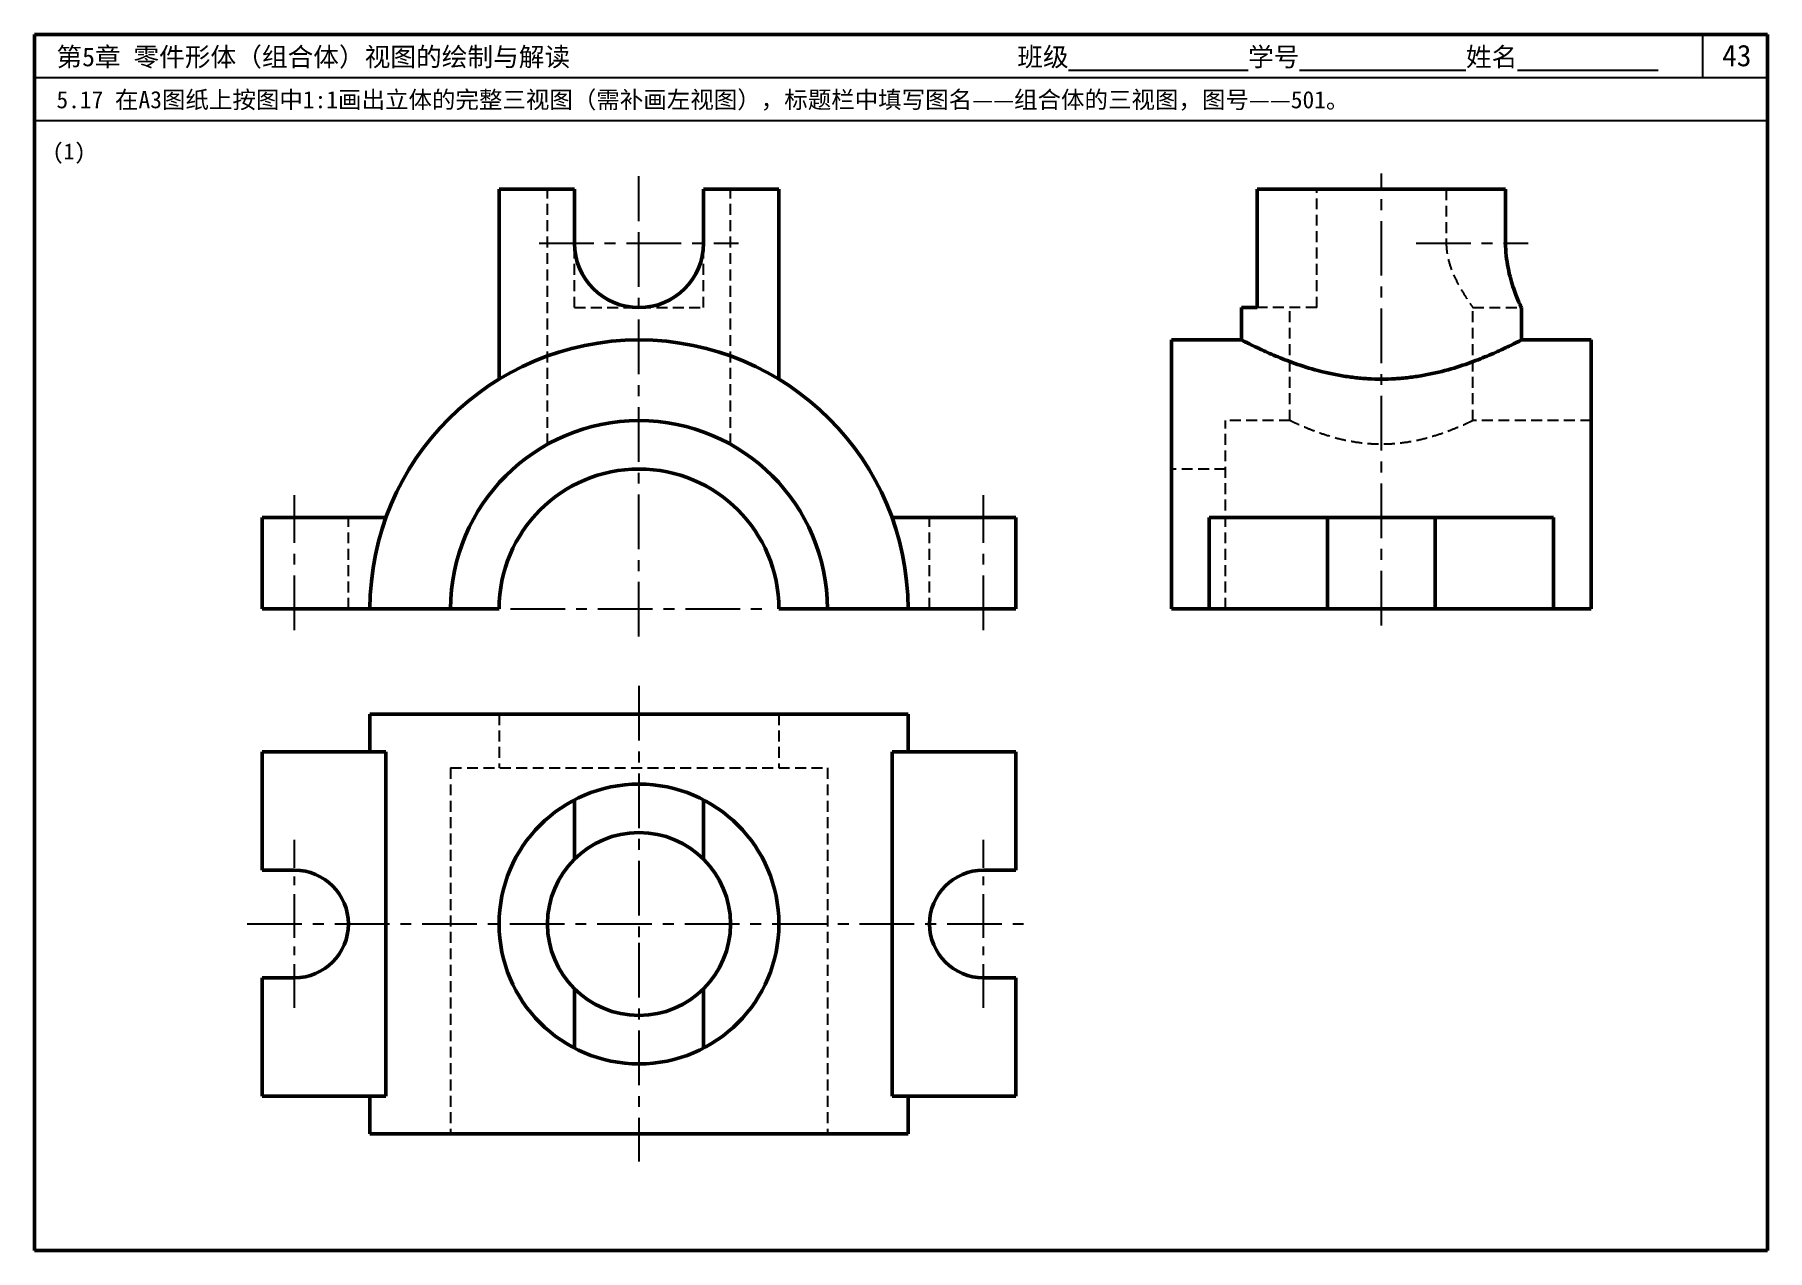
# Model space of a CAD drawing. Header units: millimetres. Extents: x 0 to 322, y 0 to 226.
import ezdxf

# ---------------------------------------------------------------- set-up
doc = ezdxf.new("R2010")
doc.units = ezdxf.units.MM
doc.header["$LTSCALE"] = 0.32
doc.linetypes.add('CENTER', pattern=[50.8, 31.75, -6.35, 6.35, -6.35])
doc.linetypes.add('HIDDEN', pattern=[9.525, 6.35, -3.175])
for name, color, linetype in [('点画线层', 7, 'CENTER'), ('答案', 1, 'Continuous'), ('虚线层', 7, 'HIDDEN')]:
    doc.layers.add(name, color=color, linetype=linetype)
doc.layers.add('粗实线层', color=7, linetype='Continuous', lineweight=50)
doc.styles.add('宋体', font='SimSun.ttf', dxfattribs={"height": 3.5})

msp = doc.modelspace()

# ---------------------------------------------------------------- linework, layer by layer
at = {"lineweight": 50}
for p, q in [((322, 226), (0, 226)), ((0, 226), (0, 0)), ((322, 0), (322, 226)), ((0, 0), (322, 0))]:
    msp.add_line(p, q, dxfattribs=at)
for p, q in [((310, 218), (310, 226)), ((322, 218), (0, 218)), ((322, 210), (0, 210))]:
    msp.add_line(p, q)
at = {"layer": '点画线层'}
for p, q in [((112.31, 191.35), (112.31, 199.72)), ((112.31, 114.09), (112.31, 191.35)), ((93.73, 187.25), (130.8, 187.25)), ((48.31, 115.29), (48.31, 140.38)), ((176.31, 115.29), (176.31, 140.38)), ((88.42, 119.25), (136.19, 119.25)), ((112.31, 104.93), (112.31, 57.14)), ((39.52, 60.67), (184.21, 60.67)), ((112.31, 57.14), (112.31, 16.52))]:
    msp.add_line(p, q, dxfattribs=at)
at = {"layer": '点画线层', "ltscale": 0.8}
for p, q in [((48.31, 45.1), (48.31, 76.29)), ((176.31, 45.1), (176.31, 76.29))]:
    msp.add_line(p, q, dxfattribs=at)
at = {"layer": '答案', "linetype": 'CENTER'}
for p, q in [((250.29, 116.17), (250.29, 200.19)), ((256.71, 187.25), (277.58, 187.25))]:
    msp.add_line(p, q, dxfattribs=at)
at = {"layer": '答案', "lineweight": 50}
for p, q in [((273.35, 197.25), (227.22, 197.25)), ((227.22, 197.25), (227.22, 175.25)), ((273.35, 187.25), (273.35, 197.25)), ((227.22, 175.25), (224.29, 175.25)), ((224.29, 169.25), (224.29, 175.25)), ((276.29, 169.25), (276.29, 175.25)), ((211.29, 119.25), (211.29, 169.25)), ((224.29, 169.25), (211.29, 169.25)), ((289.29, 169.25), (276.29, 169.25)), ((289.29, 119.25), (289.29, 169.25)), ((240.29, 136.25), (218.29, 136.25)), ((218.29, 119.25), (218.29, 136.25)), ((240.29, 119.25), (240.29, 136.25)), ((260.29, 136.25), (240.29, 136.25)), ((260.29, 119.25), (260.29, 136.25)), ((282.29, 136.25), (260.29, 136.25)), ((282.29, 119.25), (282.29, 136.25)), ((211.29, 119.25), (218.29, 119.25)), ((218.29, 119.25), (240.29, 119.25)), ((240.29, 119.25), (260.29, 119.25)), ((260.29, 119.25), (282.29, 119.25)), ((282.29, 119.25), (289.29, 119.25))]:
    msp.add_line(p, q, dxfattribs=at)
at = {"layer": '答案', "linetype": 'HIDDEN'}
for p, q in [((238.25, 175.25), (238.25, 197.25)), ((262.33, 197.25), (262.33, 187.25)), ((238.25, 175.25), (227.22, 175.25)), ((233.29, 154.25), (233.29, 175.25)), ((267.29, 154.25), (267.29, 175.25)), ((267.29, 175.25), (276.29, 175.25)), ((221.29, 119.25), (221.29, 154.25)), ((233.29, 154.25), (221.29, 154.25)), ((289.29, 154.25), (267.29, 154.25)), ((221.29, 145.25), (211.29, 145.25))]:
    msp.add_line(p, q, dxfattribs=at)
for points, knots in [([(262.33, 187.25), (262.33, 186.85), (262.35, 186.45), (262.43, 185.65), (262.49, 185.25), (262.72, 184.07), (262.94, 183.3), (263.47, 181.84), (263.77, 181.15), (264.4, 179.87), (264.72, 179.28), (265.32, 178.25), (265.61, 177.76), (266.17, 176.89), (266.42, 176.51), (266.84, 175.88), (267.01, 175.64), (267.23, 175.32), (267.29, 175.25), (267.29, 175.25)], [-37.924689, -37.924689, -37.924689, -37.924689, -36.730623, -36.730623, -35.536557, -35.536557, -33.148424, -33.148424, -30.760292, -30.760292, -28.37216, -28.37216, -26.019706, -26.019706, -23.667252, -23.667252, -21.314798, -21.314798, -18.962344, -18.962344, -18.962344, -18.962344]), ([(267.29, 154.25), (267.29, 154.25), (267.26, 154.23), (267.15, 154.18), (267.07, 154.14), (266.74, 153.98), (266.41, 153.83), (265.54, 153.43), (265, 153.19), (263.75, 152.67), (263.05, 152.39), (261.56, 151.84), (260.72, 151.56), (258.88, 151.01), (257.89, 150.75), (255.8, 150.32), (254.71, 150.14), (253.05, 149.96), (252.49, 149.91), (251.38, 149.86), (250.83, 149.84), (249.74, 149.84), (249.19, 149.86), (248.08, 149.91), (247.53, 149.96), (245.87, 150.14), (244.78, 150.32), (242.69, 150.75), (241.69, 151.01), (239.86, 151.56), (239.01, 151.84), (237.52, 152.39), (236.82, 152.67), (235.58, 153.19), (235.04, 153.43), (234.17, 153.83), (233.83, 153.98), (233.5, 154.14), (233.42, 154.18), (233.31, 154.23), (233.29, 154.25), (233.29, 154.25)], [26.104834, 26.104834, 26.104834, 26.104834, 27.734435, 27.734435, 29.364035, 29.364035, 32.623237, 32.623237, 35.882438, 35.882438, 39.14164, 39.14164, 42.408647, 42.408647, 45.675654, 45.675654, 48.942661, 48.942661, 50.576164, 50.576164, 52.209668, 52.209668, 53.843171, 53.843171, 55.476675, 55.476675, 58.743681, 58.743681, 62.010688, 62.010688, 65.277695, 65.277695, 68.536897, 68.536897, 71.796098, 71.796098, 75.0553, 75.0553, 76.684901, 76.684901, 78.314501, 78.314501, 78.314501, 78.314501])]:
    msp.add_open_spline(points, degree=3, knots=knots, dxfattribs=at)
at = {"layer": '答案', "lineweight": 50}
for points, knots in [([(276.29, 175.25), (276.29, 175.25), (276.25, 175.32), (276.11, 175.63), (276.01, 175.87), (275.74, 176.48), (275.58, 176.86), (275.23, 177.74), (275.05, 178.24), (274.68, 179.29), (274.49, 179.88), (274.13, 181.18), (273.96, 181.89), (273.67, 183.36), (273.55, 184.13), (273.39, 185.69), (273.35, 186.48), (273.35, 187.25)], [18.389122, 18.389122, 18.389122, 18.389122, 20.685578, 20.685578, 22.982034, 22.982034, 25.27849, 25.27849, 27.574946, 27.574946, 29.87577, 29.87577, 32.176595, 32.176595, 34.47742, 34.47742, 36.778244, 36.778244, 36.778244, 36.778244]), ([(276.29, 169.25), (276.29, 169.25), (276.25, 169.23), (276.08, 169.14), (275.96, 169.07), (275.62, 168.9), (275.41, 168.79), (274.9, 168.54), (274.61, 168.39), (273.94, 168.06), (273.56, 167.88), (272.75, 167.5), (272.3, 167.29), (271.35, 166.86), (270.85, 166.64), (269.79, 166.19), (269.24, 165.97), (268.1, 165.52), (267.5, 165.29), (266.22, 164.83), (265.55, 164.59), (263.44, 163.91), (261.92, 163.48), (259.53, 162.94), (258.71, 162.77), (257.06, 162.48), (256.21, 162.36), (254.52, 162.16), (253.67, 162.08), (251.97, 161.98), (251.12, 161.95), (249.45, 161.95), (248.61, 161.98), (246.91, 162.08), (246.06, 162.16), (244.36, 162.36), (243.52, 162.48), (241.86, 162.77), (241.05, 162.94), (238.65, 163.48), (237.13, 163.91), (235.03, 164.59), (234.36, 164.83), (233.08, 165.29), (232.47, 165.52), (231.34, 165.97), (230.78, 166.19), (229.73, 166.64), (229.22, 166.86), (228.28, 167.29), (227.83, 167.5), (227.01, 167.88), (226.64, 168.06), (225.97, 168.39), (225.68, 168.54), (225.17, 168.79), (224.96, 168.9), (224.62, 169.07), (224.49, 169.14), (224.33, 169.23), (224.29, 169.25), (224.29, 169.25)], [40.05303, 40.05303, 40.05303, 40.05303, 42.552251, 42.552251, 45.051472, 45.051472, 47.550693, 47.550693, 50.049914, 50.049914, 52.549136, 52.549136, 55.048357, 55.048357, 57.547578, 57.547578, 60.046799, 60.046799, 62.554207, 62.554207, 65.061614, 65.061614, 70.076429, 70.076429, 72.583837, 72.583837, 75.091244, 75.091244, 77.598652, 77.598652, 80.10606, 80.10606, 82.613467, 82.613467, 85.120875, 85.120875, 87.628282, 87.628282, 90.13569, 90.13569, 95.150505, 95.150505, 97.657913, 97.657913, 100.16532, 100.16532, 102.664541, 102.664541, 105.163763, 105.163763, 107.662984, 107.662984, 110.162205, 110.162205, 112.661426, 112.661426, 115.160647, 115.160647, 117.659868, 117.659868, 120.159089, 120.159089, 120.159089, 120.159089])]:
    msp.add_open_spline(points, degree=3, knots=knots, dxfattribs=at)
at = {"layer": '粗实线层'}
for p, q in [((86.31, 197.25), (100.31, 197.25)), ((86.31, 161.95), (86.31, 197.25)), ((100.31, 187.25), (100.31, 197.25)), ((124.31, 187.25), (124.31, 197.25)), ((124.31, 197.25), (138.31, 197.25)), ((138.31, 161.95), (138.31, 197.25)), ((42.31, 119.25), (42.31, 136.25)), ((42.31, 136.25), (65.29, 136.25)), ((159.33, 136.25), (182.31, 136.25)), ((182.31, 119.25), (182.31, 136.25)), ((42.31, 119.25), (86.31, 119.25)), ((138.31, 119.25), (182.31, 119.25)), ((62.31, 99.67), (162.31, 99.67)), ((62.31, 92.67), (62.31, 99.67)), ((162.31, 92.67), (162.31, 99.67)), ((42.31, 92.67), (65.29, 92.67)), ((42.31, 70.67), (42.31, 92.67)), ((65.29, 92.67), (65.29, 28.67)), ((159.33, 92.67), (159.33, 28.67)), ((159.33, 92.67), (182.31, 92.67)), ((182.31, 70.67), (182.31, 92.67)), ((100.31, 72.72), (100.31, 83.74)), ((124.31, 72.72), (124.31, 83.74)), ((48.31, 70.67), (42.31, 70.67)), ((176.31, 70.67), (182.31, 70.67)), ((42.31, 28.67), (42.31, 50.67)), ((48.31, 50.67), (42.31, 50.67)), ((100.31, 37.61), (100.31, 48.63)), ((124.31, 37.61), (124.31, 48.63)), ((176.31, 50.67), (182.31, 50.67)), ((182.31, 28.67), (182.31, 50.67)), ((42.31, 28.67), (65.29, 28.67)), ((62.31, 21.67), (62.31, 28.67)), ((159.33, 28.67), (182.31, 28.67)), ((162.31, 21.67), (162.31, 28.67)), ((62.31, 21.67), (162.31, 21.67))]:
    msp.add_line(p, q, dxfattribs=at)
for radius in [26, 17]:
    msp.add_circle((112.31, 60.67), radius, dxfattribs=at)
for centre, radius, start, end in [((112.31, 187.25), 12, 180, 0), ((112.31, 119.25), 50, 0, 180), ((112.31, 119.25), 35, 0, 180), ((112.31, 119.25), 26, 0, 180), ((48.31, 60.67), 10, 270, 90), ((176.31, 60.67), 10, 90, 270)]:
    msp.add_arc(centre, radius, start, end, dxfattribs=at)
at = {"layer": '虚线层'}
for p, q in [((95.31, 149.84), (95.31, 197.25)), ((129.31, 149.84), (129.31, 197.25)), ((100.31, 175.25), (100.31, 187.25)), ((124.31, 175.25), (124.31, 187.25)), ((100.31, 175.25), (124.31, 175.25)), ((58.31, 119.25), (58.31, 136.25)), ((166.31, 119.25), (166.31, 136.25)), ((86.31, 99.67), (86.31, 89.67)), ((138.31, 99.67), (138.31, 89.67)), ((77.31, 89.67), (147.31, 89.67)), ((77.31, 89.67), (77.31, 21.67)), ((147.31, 89.67), (147.31, 21.67))]:
    msp.add_line(p, q, dxfattribs=at)

# ---------------------------------------------------------------- texts
at = {"style": '宋体'}
for s, height, p in [('第5章 零件形体（组合体）视图的绘制与解读', 3.5, (4.05, 220.12)), ('班级%%U              %%U学号%%U             %%U姓名%%U           ', 3.5, (182.61, 220.12)), ('43', 4, (313.6, 220.12)), ('5.17 在A3图纸上按图中1:1画出立体的完整三视图（需补画左视图），标题栏中填写图名——组合体的三视图，图号——501。', 3.2, (4.05, 212.31)), ('(1)', 3, (3.33, 202.79))]:
    msp.add_text(s, height=height, dxfattribs=at).set_placement(p)

doc.saveas('drawing.dxf')
